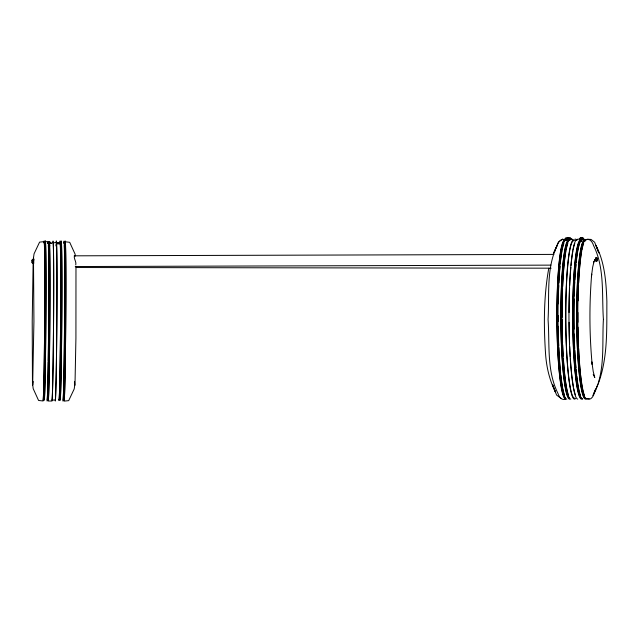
<?xml version="1.0" encoding="UTF-8"?>
<svg xmlns="http://www.w3.org/2000/svg" width="639" height="639" viewBox="0 0 639 639"><rect width="100%" height="100%" fill="white"/><g stroke="black" fill="none" stroke-linecap="round" stroke-linejoin="round"><path stroke-width="0.96" d="M33.132 262.278L32.214 321.201L32.461 382.921L33.204 388.688L38.572 400.461L43.093 400.98A79.667 1.07 -89.6 0 0 44.714 314.412A79.667 1.07 -89.6 0 0 43.915 242.852M594.621 259.722L594.582 260.297M594.917 259.722L594.805 260.273L594.757 259.777M596.259 260.52C595.676 264.107 595.676 254.817 596.259 258.404M596.475 260.52C595.899 264.107 595.899 254.817 596.475 258.404M33.244 259.546L34.059 253.811L39.586 242.109L44.107 241.646M33.244 381.531L32.669 385.109L33.931 321.289L33.476 257.389L33.883 260.073M596.163 258.779L596.299 258.092L597.241 258.092L597.241 260.84L596.299 260.84L596.163 260.153L596.163 258.779L597.106 258.779L597.241 258.092M596.299 260.84L596.443 260.153M75.777 264.826C76.584 261.758 73.581 258.587 74.388 255.824M548.789 268.228C543.765 295.913 543.645 324.316 545.466 352.329C546.241 366.203 549.308 379.79 555.523 392.234L552.583 384.646L556.593 395.094L560.93 398.273M555.035 250.288L554.117 252.621L558.374 242.149L562.791 238.946M595.572 389.183L592.872 395.597M598.4 383.296C607.977 357.345 606.675 328.758 606.874 301.488C606.147 282.35 604.893 262.605 595.899 245.32L598.839 252.916L594.653 242.261L591.067 239.425L587.025 239.242M557.24 244.985L553.374 253.419M594.182 392.578L596.147 388.216M593.415 262.701L594.174 261.087L592.68 267.102L591.41 276.671L591.69 274.139C589.206 304.172 589.366 334.445 592.153 364.446L591.858 361.922L593.216 371.507L594.781 377.537L593.232 374.326M596.546 387.346L598.048 384.143M589.214 398.488L585.172 398.568M564.844 239.817C560.507 238.147 558.063 242.477 557.064 245.871C546.057 268.556 549.508 295.082 548.062 319.508C549.764 343.942 546.593 370.532 557.823 393.129C558.885 396.515 561.322 400.877 565.675 399.151A79.667 8.395 89.7 0 1 556.857 314.236A79.667 8.395 89.7 0 1 565.946 240.504M74.276 255.824L553.885 254.402M75.25 266.535L550.874 265.129M567.672 238.842L571.282 238.842M564.82 238.954L569.045 238.954M579.453 238.954L583.838 238.914M567.672 239.066L571.282 239.066A79.667 13.131 -89.3 0 1 572.696 239.473M579.605 239.138L581.178 239.138M581.722 239.138L583.838 239.138M564.82 239.178L569.045 239.178M579.453 239.178L583.679 239.178M566.058 240.472L566.569 240.472M580.691 240.472L581.881 240.4M580.835 240.544L581.881 240.544M580.691 240.615L581.266 240.615M581.266 240.767L580.691 240.767A78.685 8.291 89.7 0 0 572.8 319.356A78.685 8.291 89.7 0 0 581.498 398.081M580.691 240.911L581.266 240.911A78.685 8.291 89.7 0 0 580.228 242.221M580.691 241.063L581.266 241.063M580.691 241.207L581.266 241.207M47.629 242.437L49.69 242.437M59.451 242.908L60.138 242.908M47.382 243.267L51.615 243.267M47.382 243.491L51.615 243.491M56.647 243.587L60.881 243.587M56.647 243.81L60.881 243.81M48.772 244.705L49.626 244.705M48.62 244.785L49.658 244.785M48.628 244.929L49.658 244.929M48.78 245.001L49.658 245.08M48.82 245.224L49.658 245.224M48.82 245.376L49.658 245.376M48.82 245.52L49.658 245.52M48.836 245.592L49.626 245.592M48.82 245.672L49.658 245.672M48.82 245.815L49.658 245.815M48.82 245.967L49.658 245.967M48.82 246.111L49.658 246.111M48.82 246.263L49.658 246.263M596.163 260.153L597.106 260.153L597.241 260.84M31.95 260.688L33.484 260.688M31.95 262.062L33.484 262.062M76.081 267.525L551.13 268.188M45.281 241.654L48.085 241.67A79.667 1.07 -89.6 0 1 48.652 321.393A79.667 1.07 -89.6 0 1 47.07 401.004M65.17 241.782L69.691 242.301L75.067 254.066L75.362 256.087M51.991 400.046L55.273 400.07A78.685 1.062 -89.6 0 0 56.831 321.441A78.685 1.062 -89.6 0 0 56.272 242.708L52.997 242.692A78.685 1.062 -89.6 0 1 53.572 317.998A78.685 1.062 -89.6 0 1 52.086 399.758M64.156 401.116L68.685 400.645L74.204 388.951L75.027 383.208L75.921 338.087L75.977 266.231M596.299 258.092L596.443 258.779M74.388 382.689L74.787 385.373L74.531 381.363M594.701 260.193L594.613 259.777M597.106 258.779L597.106 260.153M583.095 238.882L583.095 237.932L580.348 237.932L580.348 238.882M582.944 238.922L582.944 237.972L580.188 237.972L580.188 238.922M582.257 237.972L582.257 238.922M580.875 237.972L580.875 238.922M570.539 238.81L570.539 237.868L567.791 237.868L567.791 238.81M569.852 237.868L569.852 238.81M568.478 237.868L568.478 238.81M568.311 238.922L568.311 237.972L565.555 237.972L565.555 238.922M567.624 237.972L567.624 238.922M566.242 237.972L566.242 238.922M60.138 243.555L60.138 242.612L57.39 242.612L57.39 243.555M59.451 242.612L59.451 243.555M58.077 242.612L58.077 243.555M50.872 243.227L50.872 242.285L48.125 242.285L48.125 243.227M50.185 242.285L50.185 243.227M48.812 242.285L48.812 243.227M33.747 259.258L33.747 263.492M33.524 259.258L33.524 263.492M33.156 259.258L33.156 260.313M33.156 262.429L33.156 263.492M32.932 259.258L32.932 263.492M32.541 260.001L32.541 262.749M567.408 239.002A79.667 13.131 -89.3 0 1 569.453 239.968M576.186 240.136A79.667 13.131 -89.3 0 1 579.621 239.561M575.028 239.098A79.667 13.131 -89.3 0 1 577.065 240.064M583.103 239.194A79.667 13.131 -89.3 0 1 585.148 240.16M570.18 239.034A79.667 13.131 -89.3 0 1 571.546 239.457M565.667 398.161A78.685 8.291 89.7 0 1 556.968 319.444A78.685 8.291 89.7 0 1 564.852 240.799M566.841 399.143A79.667 8.395 89.7 0 1 558.031 319.436A79.667 8.395 89.7 0 1 566.01 239.809M575.611 398.424A79.667 8.395 89.7 0 1 565.707 319.396A79.667 8.395 89.7 0 1 574.788 240.456M570.795 399.119A79.667 8.395 89.7 0 1 561.985 319.412A79.667 8.395 89.7 0 1 569.964 239.785M569.629 399.127A79.667 8.395 89.7 0 1 560.81 314.212A79.667 8.395 89.7 0 1 569.9 240.48M569.629 398.137A78.685 8.291 89.7 0 1 560.93 319.42A78.685 8.291 89.7 0 1 568.806 240.783M568.398 394.822A78.685 8.291 89.7 0 1 566.593 387.577M566.442 386.779A78.685 8.291 89.7 0 1 563.406 358.759M563.239 356.075A78.685 8.291 89.7 0 1 562.663 344.685M562.584 342.728A78.685 8.291 89.7 0 1 562.088 319.412M562.08 317.471A78.685 8.291 89.7 0 1 562.568 289.307M562.679 286.464A78.685 8.291 89.7 0 1 565.882 251.295M566.082 250.192A78.685 8.291 89.7 0 1 567.839 243.443M564.437 394.846A78.685 8.291 89.7 0 1 562.847 388.704M562.632 387.593A78.685 8.291 89.7 0 1 560.85 375.085M560.667 373.36A78.685 8.291 89.7 0 1 559.516 359.821M559.452 358.783A78.685 8.291 89.7 0 1 558.829 347.624M558.75 345.683A78.685 8.291 89.7 0 1 558.198 326.273M558.151 321.385A78.685 8.291 89.7 0 1 558.127 315.538M558.214 303.829A78.685 8.291 89.7 0 1 558.766 285.553M558.901 282.789A78.685 8.291 89.7 0 1 560.028 266.423M560.275 263.811A78.685 8.291 89.7 0 1 561.929 251.319M562.128 250.208A78.685 8.291 89.7 0 1 563.886 243.467M582.592 398.393A79.667 8.395 89.7 0 1 572.736 324.572A79.667 8.395 89.7 0 1 580.675 239.729M574.517 398.113A78.685 8.291 89.7 0 1 565.811 319.396A78.685 8.291 89.7 0 1 573.694 240.751M575.38 394.79A78.685 8.291 89.7 0 1 573.79 388.648M573.423 386.739A78.685 8.291 89.7 0 1 570.387 358.727M570.276 356.945A78.685 8.291 89.7 0 1 569.724 346.602M569.605 343.67A78.685 8.291 89.7 0 1 569.093 322.304M569.069 312.543A78.685 8.291 89.7 0 1 569.589 288.317M569.708 285.489A78.685 8.291 89.7 0 1 570.883 267.27M571.042 265.481A78.685 8.291 89.7 0 1 572.864 251.263M573.063 250.153A78.685 8.291 89.7 0 1 574.82 243.411M577.776 399.087A79.667 8.395 89.7 0 1 568.966 319.38A79.667 8.395 89.7 0 1 576.945 239.753M580.5 395.381A78.685 8.291 89.7 0 1 576.801 376.099M576.674 374.997A78.685 8.291 89.7 0 1 576.138 369.638M575.963 367.744A78.685 8.291 89.7 0 1 574.796 350.42M574.701 348.503A78.685 8.291 89.7 0 1 574.181 334.005M574.078 329.133A78.685 8.291 89.7 0 1 574.134 298.988M574.213 296.041A78.685 8.291 89.7 0 1 574.773 281.799M574.868 280.018A78.685 8.291 89.7 0 1 576.019 264.586M576.21 262.629A78.685 8.291 89.7 0 1 579.709 243.379M582.664 399.063A79.667 8.395 89.7 0 1 573.854 319.356A79.667 8.395 89.7 0 1 581.833 239.721M586.546 398.369A79.667 8.395 89.7 0 1 576.65 319.34A79.667 8.395 89.7 0 1 585.731 240.392M585.452 398.057A78.685 8.291 89.7 0 1 576.753 319.34A78.685 8.291 89.7 0 1 584.637 240.695M584.453 395.357A78.685 8.291 89.7 0 1 582.632 388.6M582.417 387.49A78.685 8.291 89.7 0 1 580.635 374.981M580.539 374.127A78.685 8.291 89.7 0 1 579.301 359.709M579.23 358.679A78.685 8.291 89.7 0 1 578.654 348.487M578.567 346.554A78.685 8.291 89.7 0 1 577.999 327.152M577.936 322.256A78.685 8.291 89.7 0 1 577.912 312.495M578.055 300.857A78.685 8.291 89.7 0 1 578.551 285.441M578.678 282.686A78.685 8.291 89.7 0 1 581.706 251.215M581.913 250.105A78.685 8.291 89.7 0 1 583.663 243.363M584.717 241.358A78.685 8.291 89.7 0 1 585.795 240.687M45.273 242.636A78.685 1.062 -89.6 0 1 45.784 328.238A78.685 1.062 -89.6 0 1 44.099 398.792M44.107 242.636A78.685 1.062 -89.6 0 1 44.658 321.369A78.685 1.062 -89.6 0 1 43.101 399.99M45.081 242.852A79.667 1.07 -89.6 0 1 45.824 324.844A79.667 1.07 -89.6 0 1 44.003 398.257M52.805 242.908A79.667 1.07 -89.6 0 1 53.604 314.468A79.667 1.07 -89.6 0 1 51.991 401.036L48.244 401.012A79.667 1.07 -89.6 0 0 49.826 321.401A79.667 1.07 -89.6 0 0 49.259 241.678M48.883 245.879A79.667 1.07 -89.6 0 1 48.963 244.378M48.34 245.352A78.685 1.062 -89.6 0 1 48.244 360.723M48.237 361.762A78.685 1.062 -89.6 0 1 47.078 400.014M49.507 245.36A78.685 1.062 -89.6 0 1 49.738 331.673A78.685 1.062 -89.6 0 1 48.252 400.022M59.826 242.948A79.667 1.07 -89.6 0 1 60.585 321.465A79.667 1.07 -89.6 0 1 58.828 399.854M60.018 242.732A78.685 1.062 -89.6 0 1 60.593 318.046A78.685 1.062 -89.6 0 1 59.107 399.798M56.08 242.924A79.667 1.07 -89.6 0 1 56.887 314.492A79.667 1.07 -89.6 0 1 55.266 401.06M55.905 245.927A79.667 1.07 -89.6 0 1 55.984 244.425M61.184 242.74A78.685 1.062 -89.6 0 1 61.671 331.745A78.685 1.062 -89.6 0 1 59.93 397.402M61.001 242.956A79.667 1.07 -89.6 0 1 61.735 324.939A79.667 1.07 -89.6 0 1 59.914 398.361M63.804 242.972A79.667 1.07 -89.6 0 1 64.603 314.54A79.667 1.07 -89.6 0 1 62.989 401.108M63.996 242.756A78.685 1.062 -89.6 0 1 64.172 243.97M64.251 245.456A78.685 1.062 -89.6 0 1 64.611 311.225A78.685 1.062 -89.6 0 1 63.588 389.606M63.549 390.844A78.685 1.062 -89.6 0 1 62.989 400.118M65.162 242.764A78.685 1.062 -89.6 0 1 65.721 321.505A78.685 1.062 -89.6 0 1 64.164 400.126M64.978 242.98A79.667 1.07 -89.6 0 1 65.737 321.505A79.667 1.07 -89.6 0 1 63.98 399.894M603.408 319.348C601.962 343.766 605.405 370.293 594.406 392.977C593.399 396.38 590.963 400.701 586.618 399.04A79.667 8.395 89.7 0 1 577.816 319.332A79.667 8.395 89.7 0 1 585.795 239.705C590.148 237.98 592.585 242.333 593.639 245.719C604.877 268.316 601.698 294.914 603.408 319.348M33.484 260.001L31.95 260.001L31.95 262.749L33.484 262.749L33.484 260.001"/></g></svg>
